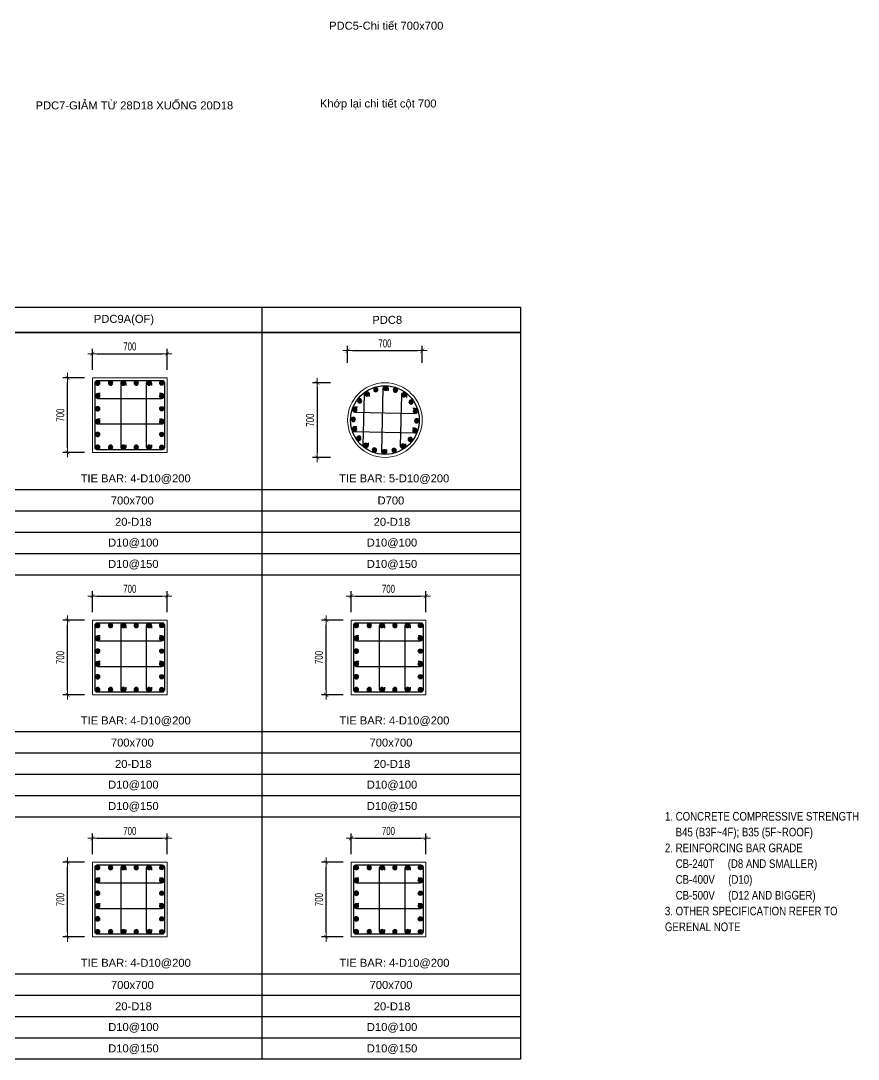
# Model space of a CAD drawing. Header units: millimetres. Extents: x 49323 to 598907, y -6102 to 181761.
# Drawn here: x 575806 to 583662, y 138883 to 148617 of the extents above; entities that cross this region are included whole.
import ezdxf
from ezdxf.enums import TextEntityAlignment as Align

# ---------------------------------------------------------------- set-up
doc = ezdxf.new("R2010")
doc.units = ezdxf.units.MM
doc.linetypes.add('CENTER2', pattern=[1.125, 0.75, -0.125, 0.125, -0.125])
doc.layers.get('Defpoints').update_dxf_attribs({"color": 151, "lineweight": 9})
for name, color, linetype in [('2', 2, 'Continuous'), ('CEN', 1, 'CENTER2'), ('STL', 3, 'Continuous'), ('TIT1', 3, 'Continuous')]:
    doc.layers.add(name, color=color, linetype=linetype)
doc.layers.add('NDC_S_CONTINUOUS', color=3, linetype='Continuous', lineweight=20)
doc.layers.add('NDC_S_DIM', color=1, linetype='Continuous', lineweight=15)
doc.styles.add('ARIAL', font='arial.ttf', dxfattribs={"width": 0.8})
doc.styles.add('NDC_ARIAL', font='arial.ttf', dxfattribs={"width": 0.85})
doc.styles.add('NDC_DIM', font='', dxfattribs={"width": 0.75})
doc.styles.get('NDC_DIM').set_extended_font_data('Dotum')
doc.dimstyles.new('NDC_dim_30', dxfattribs={"dimscale": 30, "dimtxt": 2.5, "dimasz": 1.5, "dimexe": 1.5, "dimexo": 2.5, "dimgap": 1, "dimtad": 1, "dimdec": 0, "dimzin": 0, "dimdsep": 46, "dimtxsty": 'NDC_DIM', "dimblk": 'DIMMARK', "dimcen": 0.09, "dimdle": 1.2, "dimclrd": 1, "dimclre": 1, "dimclrt": 3, "dimadec": 0, "dimazin": 0, "dimtfac": 1, "dimtdec": 0, "dimtix": 1, "dimtofl": 0, "dimtmove": 0, "dimatfit": 3, "dimfxl": 8, "dimfxlon": 1, "dimtolj": 1, "dimtzin": 0, "dimarcsym": 0})

# ---------------------------------------------------------------- blocks, each defined once
blk = doc.blocks.new('GN')
at = {"layer": 'TIT1', "insert": (0, 0), "char_height": 81, "width": 1996.298, "attachment_point": 1, "line_spacing_factor": 1.096296, "style": 'ARIAL'}
blk.add_mtext('\\A1;1. CONCRETE COMPRESSIVE STRENGTH\\P    B45 (B3F~4F); B35 (5F~ROOF)\\P2. REINFORCING BAR GRADE\\P    CB-240T     (D8 AND SMALLER)\\P    CB-400V     (D10)\\P    CB-500V     (D12 AND BIGGER)\\P3. OTHER SPECIFICATION REFER TO GERENAL NOTE ', dxfattribs=at)
blk = doc.blocks.new('DIMMARK')
at = {"layer": 'NDC_S_DIM', "color": 1}
blk.add_line((-1.5, 0), (1, 0), dxfattribs=at)
at = {"layer": 'NDC_S_DIM', "color": 2, "const_width": 0.1}
blk.add_lwpolyline([(-0.42, -0.42), (0.42, 0.42)], dxfattribs=at)
blk = doc.blocks.new('*D708')
at = {"layer": 'Defpoints', "color": 0, "ltscale": 40, "transparency": 16777216}
for p in [(579571.9, 145525), (578871.9, 145336.8), (579571.9, 145336.8)]:
    blk.add_point(p, dxfattribs=at)
at = {"layer": 'NDC_S_DIM', "color": 1, "lineweight": -2, "ltscale": 40, "transparency": 16777216}
for p, q in [((578871.9, 145411.8), (578871.9, 145570)), ((579571.9, 145411.8), (579571.9, 145570)), ((578916.9, 145525), (579526.9, 145525))]:
    blk.add_line(p, q, dxfattribs=at)
at = {"layer": 'NDC_S_DIM', "color": 1, "lineweight": -2, "ltscale": 40, "transparency": 16777216, "xscale": 45, "yscale": 45, "zscale": 45, "rotation": 180}
blk.add_blockref('DIMMARK', (578871.9, 145525), dxfattribs=at)
at = {"layer": 'NDC_S_DIM', "color": 1, "lineweight": -2, "ltscale": 40, "transparency": 16777216, "xscale": 45, "yscale": 45, "zscale": 45}
blk.add_blockref('DIMMARK', (579571.9, 145525), dxfattribs=at)
at = {"layer": 'NDC_S_DIM', "color": 3, "ltscale": 40, "transparency": 16777216, "insert": (579221.9, 145592.5), "char_height": 75, "attachment_point": 5, "style": 'NDC_DIM'}
blk.add_mtext('\\A1;700', dxfattribs=at)
blk = doc.blocks.new('*D709')
at = {"layer": 'Defpoints', "color": 0, "ltscale": 40, "transparency": 16777216}
for p in [(578784.7, 145223.9), (578587.4, 144523.9), (578784.7, 144523.9)]:
    blk.add_point(p, dxfattribs=at)
at = {"layer": 'NDC_S_DIM', "color": 1, "lineweight": -2, "ltscale": 40, "transparency": 16777216}
for p, q in [((578709.7, 145223.9), (578542.4, 145223.9)), ((578587.4, 145178.9), (578587.4, 144568.9)), ((578709.7, 144523.9), (578542.4, 144523.9))]:
    blk.add_line(p, q, dxfattribs=at)
at = {"layer": 'NDC_S_DIM', "color": 1, "lineweight": -2, "ltscale": 40, "transparency": 16777216, "xscale": 45, "yscale": 45, "zscale": 45}
for p, rotation in [((578587.4, 145223.9), 90), ((578587.4, 144523.9), 270)]:
    blk.add_blockref('DIMMARK', p, dxfattribs=dict(at, rotation=rotation))
at = {"layer": 'NDC_S_DIM', "color": 3, "ltscale": 40, "transparency": 16777216, "insert": (578519.8, 144873.9), "char_height": 75, "attachment_point": 5, "rotation": 90, "style": 'NDC_DIM'}
blk.add_mtext('\\A1;700', dxfattribs=at)
blk = doc.blocks.new('8')
at = {"layer": '2'}
blk.add_hatch(color=256, dxfattribs=at).paths.add_polyline_path([(20, 0, 0.386127), (1.9, 19.9), (-1.9, 19.9, 0.386127), (-20, 0, 1)])
blk.add_circle((0, 0), 20, dxfattribs=at)
blk = doc.blocks.new('5')
at = {"layer": 'CEN', "rotation": 180}
blk.add_blockref('8', (0, 0), dxfattribs=at)
blk = doc.blocks.new('*D1711')
at = {"layer": 'Defpoints', "color": 1, "lineweight": -2, "ltscale": 40, "transparency": 16777216}
for p, q in [((576478.6, 145345.3), (576478.6, 145540.9)), ((577178.6, 145345.3), (577178.6, 145540.9)), ((576523.6, 145495.9), (577133.6, 145495.9))]:
    blk.add_line(p, q, dxfattribs=at)
at = {"layer": 'Defpoints', "color": 0, "ltscale": 40, "transparency": 16777216}
for p in [(577178.6, 145495.9), (576478.6, 145270.3), (577178.6, 145270.3)]:
    blk.add_point(p, dxfattribs=at)
at = {"layer": 'Defpoints', "color": 1, "lineweight": -2, "ltscale": 40, "transparency": 16777216, "xscale": 45, "yscale": 45, "zscale": 45, "rotation": 180}
blk.add_blockref('DIMMARK', (576478.6, 145495.9), dxfattribs=at)
at = {"layer": 'Defpoints', "color": 1, "lineweight": -2, "ltscale": 40, "transparency": 16777216, "xscale": 45, "yscale": 45, "zscale": 45}
blk.add_blockref('DIMMARK', (577178.6, 145495.9), dxfattribs=at)
at = {"layer": 'Defpoints', "color": 3, "ltscale": 40, "transparency": 16777216, "insert": (576828.6, 145563.5), "char_height": 75, "attachment_point": 5, "style": 'NDC_DIM'}
blk.add_mtext('\\A1;700', dxfattribs=at)
blk = doc.blocks.new('*D1712')
at = {"layer": 'Defpoints', "color": 1, "lineweight": -2, "ltscale": 40, "transparency": 16777216}
for p, q in [((576403.6, 145270.3), (576199.6, 145270.3)), ((576244.6, 144615.3), (576244.6, 145225.3)), ((576403.6, 144570.3), (576199.6, 144570.3))]:
    blk.add_line(p, q, dxfattribs=at)
at = {"layer": 'Defpoints', "color": 0, "ltscale": 40, "transparency": 16777216}
for p in [(576244.6, 145270.3), (576478.6, 145270.3), (576478.6, 144570.3)]:
    blk.add_point(p, dxfattribs=at)
at = {"layer": 'Defpoints', "color": 1, "lineweight": -2, "ltscale": 40, "transparency": 16777216, "xscale": 45, "yscale": 45, "zscale": 45}
for p, rotation in [((576244.6, 145270.3), 90), ((576244.6, 144570.3), 270)]:
    blk.add_blockref('DIMMARK', p, dxfattribs=dict(at, rotation=rotation))
at = {"layer": 'Defpoints', "color": 3, "ltscale": 40, "transparency": 16777216, "insert": (576177, 144920.3), "char_height": 75, "attachment_point": 5, "rotation": 90, "style": 'NDC_DIM'}
blk.add_mtext('\\A1;700', dxfattribs=at)
blk = doc.blocks.new('*D1713')
at = {"layer": 'Defpoints', "color": 1, "lineweight": -2, "ltscale": 40, "transparency": 16777216}
for p, q in [((576478.6, 143073.3), (576478.6, 143269)), ((576523.6, 143224), (577133.6, 143224)), ((577178.6, 143073.3), (577178.6, 143269))]:
    blk.add_line(p, q, dxfattribs=at)
at = {"layer": 'Defpoints', "color": 0, "ltscale": 40, "transparency": 16777216}
for p in [(577178.6, 143224), (576478.6, 142998.3), (577178.6, 142998.3)]:
    blk.add_point(p, dxfattribs=at)
at = {"layer": 'Defpoints', "color": 1, "lineweight": -2, "ltscale": 40, "transparency": 16777216, "xscale": 45, "yscale": 45, "zscale": 45, "rotation": 180}
blk.add_blockref('DIMMARK', (576478.6, 143224), dxfattribs=at)
at = {"layer": 'Defpoints', "color": 1, "lineweight": -2, "ltscale": 40, "transparency": 16777216, "xscale": 45, "yscale": 45, "zscale": 45}
blk.add_blockref('DIMMARK', (577178.6, 143224), dxfattribs=at)
at = {"layer": 'Defpoints', "color": 3, "ltscale": 40, "transparency": 16777216, "insert": (576828.6, 143291.5), "char_height": 75, "attachment_point": 5, "style": 'NDC_DIM'}
blk.add_mtext('\\A1;700', dxfattribs=at)
blk = doc.blocks.new('*D1714')
at = {"layer": 'Defpoints', "color": 1, "lineweight": -2, "ltscale": 40, "transparency": 16777216}
for p, q in [((576403.6, 142998.3), (576199.6, 142998.3)), ((576244.6, 142343.3), (576244.6, 142953.3)), ((576403.6, 142298.3), (576199.6, 142298.3))]:
    blk.add_line(p, q, dxfattribs=at)
at = {"layer": 'Defpoints', "color": 0, "ltscale": 40, "transparency": 16777216}
for p in [(576244.6, 142998.3), (576478.6, 142998.3), (576478.6, 142298.3)]:
    blk.add_point(p, dxfattribs=at)
at = {"layer": 'Defpoints', "color": 1, "lineweight": -2, "ltscale": 40, "transparency": 16777216, "xscale": 45, "yscale": 45, "zscale": 45}
for p, rotation in [((576244.6, 142998.3), 90), ((576244.6, 142298.3), 270)]:
    blk.add_blockref('DIMMARK', p, dxfattribs=dict(at, rotation=rotation))
at = {"layer": 'Defpoints', "color": 3, "ltscale": 40, "transparency": 16777216, "insert": (576177, 142648.3), "char_height": 75, "attachment_point": 5, "rotation": 90, "style": 'NDC_DIM'}
blk.add_mtext('\\A1;700', dxfattribs=at)
blk = doc.blocks.new('*D1715')
at = {"layer": 'Defpoints', "color": 1, "lineweight": -2, "ltscale": 40, "transparency": 16777216}
for p, q in [((576478.6, 140803.9), (576478.6, 140999.5)), ((576523.6, 140954.5), (577133.6, 140954.5)), ((577178.6, 140803.9), (577178.6, 140999.5))]:
    blk.add_line(p, q, dxfattribs=at)
at = {"layer": 'Defpoints', "color": 0, "ltscale": 40, "transparency": 16777216}
for p in [(577178.6, 140954.5), (576478.6, 140728.9), (577178.6, 140728.9)]:
    blk.add_point(p, dxfattribs=at)
at = {"layer": 'Defpoints', "color": 1, "lineweight": -2, "ltscale": 40, "transparency": 16777216, "xscale": 45, "yscale": 45, "zscale": 45, "rotation": 180}
blk.add_blockref('DIMMARK', (576478.6, 140954.5), dxfattribs=at)
at = {"layer": 'Defpoints', "color": 1, "lineweight": -2, "ltscale": 40, "transparency": 16777216, "xscale": 45, "yscale": 45, "zscale": 45}
blk.add_blockref('DIMMARK', (577178.6, 140954.5), dxfattribs=at)
at = {"layer": 'Defpoints', "color": 3, "ltscale": 40, "transparency": 16777216, "insert": (576828.6, 141022.1), "char_height": 75, "attachment_point": 5, "style": 'NDC_DIM'}
blk.add_mtext('\\A1;700', dxfattribs=at)
blk = doc.blocks.new('*D1716')
at = {"layer": 'Defpoints', "color": 1, "lineweight": -2, "ltscale": 40, "transparency": 16777216}
for p, q in [((576403.6, 140728.9), (576199.6, 140728.9)), ((576244.6, 140073.9), (576244.6, 140683.9)), ((576403.6, 140028.9), (576199.6, 140028.9))]:
    blk.add_line(p, q, dxfattribs=at)
at = {"layer": 'Defpoints', "color": 0, "ltscale": 40, "transparency": 16777216}
for p in [(576244.6, 140728.9), (576478.6, 140728.9), (576478.6, 140028.9)]:
    blk.add_point(p, dxfattribs=at)
at = {"layer": 'Defpoints', "color": 1, "lineweight": -2, "ltscale": 40, "transparency": 16777216, "xscale": 45, "yscale": 45, "zscale": 45}
for p, rotation in [((576244.6, 140728.9), 90), ((576244.6, 140028.9), 270)]:
    blk.add_blockref('DIMMARK', p, dxfattribs=dict(at, rotation=rotation))
at = {"layer": 'Defpoints', "color": 3, "ltscale": 40, "transparency": 16777216, "insert": (576177, 140378.9), "char_height": 75, "attachment_point": 5, "rotation": 90, "style": 'NDC_DIM'}
blk.add_mtext('\\A1;700', dxfattribs=at)
blk = doc.blocks.new('*D1735')
at = {"layer": 'Defpoints', "color": 1, "lineweight": -2, "ltscale": 40, "transparency": 16777216}
for p, q in [((578904.7, 143073.3), (578904.7, 143269)), ((578949.7, 143224), (579559.7, 143224)), ((579604.7, 143073.3), (579604.7, 143269))]:
    blk.add_line(p, q, dxfattribs=at)
at = {"layer": 'Defpoints', "color": 0, "ltscale": 40, "transparency": 16777216}
for p in [(579604.7, 143224), (578904.7, 142998.3), (579604.7, 142998.3)]:
    blk.add_point(p, dxfattribs=at)
at = {"layer": 'Defpoints', "color": 1, "lineweight": -2, "ltscale": 40, "transparency": 16777216, "xscale": 45, "yscale": 45, "zscale": 45, "rotation": 180}
blk.add_blockref('DIMMARK', (578904.7, 143224), dxfattribs=at)
at = {"layer": 'Defpoints', "color": 1, "lineweight": -2, "ltscale": 40, "transparency": 16777216, "xscale": 45, "yscale": 45, "zscale": 45}
blk.add_blockref('DIMMARK', (579604.7, 143224), dxfattribs=at)
at = {"layer": 'Defpoints', "color": 3, "ltscale": 40, "transparency": 16777216, "insert": (579254.7, 143291.5), "char_height": 75, "attachment_point": 5, "style": 'NDC_DIM'}
blk.add_mtext('\\A1;700', dxfattribs=at)
blk = doc.blocks.new('*D1736')
at = {"layer": 'Defpoints', "color": 1, "lineweight": -2, "ltscale": 40, "transparency": 16777216}
for p, q in [((578829.7, 142998.3), (578625.7, 142998.3)), ((578670.7, 142343.3), (578670.7, 142953.3)), ((578829.7, 142298.3), (578625.7, 142298.3))]:
    blk.add_line(p, q, dxfattribs=at)
at = {"layer": 'Defpoints', "color": 0, "ltscale": 40, "transparency": 16777216}
for p in [(578670.7, 142998.3), (578904.7, 142998.3), (578904.7, 142298.3)]:
    blk.add_point(p, dxfattribs=at)
at = {"layer": 'Defpoints', "color": 1, "lineweight": -2, "ltscale": 40, "transparency": 16777216, "xscale": 45, "yscale": 45, "zscale": 45}
for p, rotation in [((578670.7, 142998.3), 90), ((578670.7, 142298.3), 270)]:
    blk.add_blockref('DIMMARK', p, dxfattribs=dict(at, rotation=rotation))
at = {"layer": 'Defpoints', "color": 3, "ltscale": 40, "transparency": 16777216, "insert": (578603.1, 142648.3), "char_height": 75, "attachment_point": 5, "rotation": 90, "style": 'NDC_DIM'}
blk.add_mtext('\\A1;700', dxfattribs=at)
blk = doc.blocks.new('*D1737')
at = {"layer": 'Defpoints', "color": 1, "lineweight": -2, "ltscale": 40, "transparency": 16777216}
for p, q in [((578904.7, 140803.9), (578904.7, 140999.5)), ((578949.7, 140954.5), (579559.7, 140954.5)), ((579604.7, 140803.9), (579604.7, 140999.5))]:
    blk.add_line(p, q, dxfattribs=at)
at = {"layer": 'Defpoints', "color": 0, "ltscale": 40, "transparency": 16777216}
for p in [(579604.7, 140954.5), (578904.7, 140728.9), (579604.7, 140728.9)]:
    blk.add_point(p, dxfattribs=at)
at = {"layer": 'Defpoints', "color": 1, "lineweight": -2, "ltscale": 40, "transparency": 16777216, "xscale": 45, "yscale": 45, "zscale": 45, "rotation": 180}
blk.add_blockref('DIMMARK', (578904.7, 140954.5), dxfattribs=at)
at = {"layer": 'Defpoints', "color": 1, "lineweight": -2, "ltscale": 40, "transparency": 16777216, "xscale": 45, "yscale": 45, "zscale": 45}
blk.add_blockref('DIMMARK', (579604.7, 140954.5), dxfattribs=at)
at = {"layer": 'Defpoints', "color": 3, "ltscale": 40, "transparency": 16777216, "insert": (579254.7, 141022.1), "char_height": 75, "attachment_point": 5, "style": 'NDC_DIM'}
blk.add_mtext('\\A1;700', dxfattribs=at)
blk = doc.blocks.new('*D1738')
at = {"layer": 'Defpoints', "color": 1, "lineweight": -2, "ltscale": 40, "transparency": 16777216}
for p, q in [((578829.7, 140728.9), (578625.7, 140728.9)), ((578670.7, 140073.9), (578670.7, 140683.9)), ((578829.7, 140028.9), (578625.7, 140028.9))]:
    blk.add_line(p, q, dxfattribs=at)
at = {"layer": 'Defpoints', "color": 0, "ltscale": 40, "transparency": 16777216}
for p in [(578670.7, 140728.9), (578904.7, 140728.9), (578904.7, 140028.9)]:
    blk.add_point(p, dxfattribs=at)
at = {"layer": 'Defpoints', "color": 1, "lineweight": -2, "ltscale": 40, "transparency": 16777216, "xscale": 45, "yscale": 45, "zscale": 45}
for p, rotation in [((578670.7, 140728.9), 90), ((578670.7, 140028.9), 270)]:
    blk.add_blockref('DIMMARK', p, dxfattribs=dict(at, rotation=rotation))
at = {"layer": 'Defpoints', "color": 3, "ltscale": 40, "transparency": 16777216, "insert": (578603.1, 140378.9), "char_height": 75, "attachment_point": 5, "rotation": 90, "style": 'NDC_DIM'}
blk.add_mtext('\\A1;700', dxfattribs=at)
blk = doc.blocks.new('*U1739')
at = {"layer": 'STL', "xscale": -1}
blk.add_blockref('5', (0, 0), dxfattribs=at)
blk = doc.blocks.new('*U1740')
at = {"layer": '2', "color": 0, "linetype": 'ByBlock', "lineweight": -2, "transparency": 16777216}
for p, rotation in [((579052.4, 145118.4), 36.00000000000001), ((579136.2, 145158.8), 18.00000000000001), ((579320.1, 145154.8), 342.0000000000001), ((579402.1, 145110.7), 324.0000000000001), ((578985.1, 145054.1), 54.00000000000003), ((579466.4, 145043.4), 306.0000000000001), ((578941, 144972.1), 72.00000000000003), ((579506.8, 144959.5), 288), ((578924.4, 144880.5), 90.00000000000001), ((579519.3, 144867.3), 270.0000000000001), ((578936.9, 144788.3), 108), ((579502.7, 144775.7), 252), ((578977.3, 144704.4), 126), ((579041.7, 144637.1), 144), ((579391.3, 144629.3), 216), ((579458.6, 144693.7), 234), ((579123.6, 144593), 162.0000000000001), ((579215.2, 144576.4), 180), ((579307.5, 144588.9), 198)]:
    blk.add_blockref('*U1739', p, dxfattribs=dict(at, rotation=rotation))
blk.add_blockref('*U1739', (579228.5, 145171.4), dxfattribs=at)

msp = doc.modelspace()

# ---------------------------------------------------------------- linework, layer by layer
at = {"layer": '2', "lineweight": -2, "ltscale": 1000}
for points in [[(577153.6, 145225.3), (577153.6, 144615.3, -0.414214), (577133.6, 144595.3), (576523.6, 144595.3, -0.414214), (576503.6, 144615.3), (576503.6, 145225.3, -0.414214), (576523.6, 145245.3), (577133.6, 145245.3, -0.414214)], [(577153.6, 142953.3), (577153.6, 142343.3, -0.414214), (577133.6, 142323.3), (576523.6, 142323.3, -0.414214), (576503.6, 142343.3), (576503.6, 142953.3, -0.414214), (576523.6, 142973.3), (577133.6, 142973.3, -0.414214)], [(579579.7, 142953.3), (579579.7, 142343.3, -0.414214), (579559.7, 142323.3), (578949.7, 142323.3, -0.414214), (578929.7, 142343.3), (578929.7, 142953.3, -0.414214), (578949.7, 142973.3), (579559.7, 142973.3, -0.414214)], [(577153.6, 140683.9), (577153.6, 140073.9, -0.414214), (577133.6, 140053.9), (576523.6, 140053.9, -0.414214), (576503.6, 140073.9), (576503.6, 140683.9, -0.414214), (576523.6, 140703.9), (577133.6, 140703.9, -0.414214)], [(579579.7, 140683.9), (579579.7, 140073.9, -0.414214), (579559.7, 140053.9), (578949.7, 140053.9, -0.414214), (578929.7, 140073.9), (578929.7, 140683.9, -0.414214), (578949.7, 140703.9), (579559.7, 140703.9, -0.414214)]]:
    msp.add_lwpolyline(points, format="xyb", close=True, dxfattribs=at)
at = {"layer": '2'}
for points in [[(576791.1, 144641.4), (576791.1, 144619.3, -1), (576746.1, 144619.3), (576746.1, 145218.8, -1), (576791.1, 145218.8), (576791.1, 145196.6)], [(577031.3, 144641.4), (577031.3, 144619.3, -1), (576986.3, 144619.3), (576986.3, 145218.8, -1), (577031.3, 145218.8), (577031.3, 145196.6)], [(576550.5, 145122.6), (576528.4, 145122.6, 1), (576528.4, 145077.6), (577128.8, 145077.6, 1), (577128.8, 145122.6), (577106.7, 145122.6)], [(576550.5, 144882.2), (576528.3, 144882.2, 1), (576528.3, 144837.2), (577128.8, 144837.2, 1), (577128.8, 144882.2), (577106.6, 144882.2)], [(576791.1, 142369.5), (576791.1, 142347.3, -1), (576746.1, 142347.3), (576746.1, 142946.8, -1), (576791.1, 142946.8), (576791.1, 142924.7)], [(577031.3, 142369.5), (577031.3, 142347.3, -1), (576986.3, 142347.3), (576986.3, 142946.8, -1), (577031.3, 142946.8), (577031.3, 142924.7)], [(579217.2, 142369.5), (579217.2, 142347.3, -1), (579172.2, 142347.3), (579172.2, 142946.8, -1), (579217.2, 142946.8), (579217.2, 142924.7)], [(579457.4, 142369.5), (579457.4, 142347.3, -1), (579412.4, 142347.3), (579412.4, 142946.8, -1), (579457.4, 142946.8), (579457.4, 142924.7)], [(576550.5, 142850.6), (576528.4, 142850.6, 1), (576528.4, 142805.6), (577128.8, 142805.6, 1), (577128.8, 142850.6), (577106.7, 142850.6)], [(578976.6, 142850.6), (578954.5, 142850.6, 1), (578954.5, 142805.6), (579554.9, 142805.6, 1), (579554.9, 142850.6), (579532.8, 142850.6)], [(576550.5, 142610.2), (576528.3, 142610.2, 1), (576528.3, 142565.2), (577128.8, 142565.2, 1), (577128.8, 142610.2), (577106.6, 142610.2)], [(578976.6, 142610.2), (578954.4, 142610.2, 1), (578954.4, 142565.2), (579554.9, 142565.2, 1), (579554.9, 142610.2), (579532.7, 142610.2)], [(576791.1, 140100), (576791.1, 140077.9, -1), (576746.1, 140077.9), (576746.1, 140677.4, -1), (576791.1, 140677.4), (576791.1, 140655.2)], [(577031.3, 140100), (577031.3, 140077.9, -1), (576986.3, 140077.9), (576986.3, 140677.4, -1), (577031.3, 140677.4), (577031.3, 140655.2)], [(579217.2, 140100), (579217.2, 140077.9, -1), (579172.2, 140077.9), (579172.2, 140677.4, -1), (579217.2, 140677.4), (579217.2, 140655.2)], [(579457.4, 140100), (579457.4, 140077.9, -1), (579412.4, 140077.9), (579412.4, 140677.4, -1), (579457.4, 140677.4), (579457.4, 140655.2)], [(576550.5, 140581.2), (576528.4, 140581.2, 1), (576528.4, 140536.1), (577128.8, 140536.1, 1), (577128.8, 140581.2), (577106.7, 140581.2)], [(578976.6, 140581.2), (578954.5, 140581.2, 1), (578954.5, 140536.1), (579554.9, 140536.1, 1), (579554.9, 140581.2), (579532.8, 140581.2)], [(576550.5, 140340.8), (576528.3, 140340.8, 1), (576528.3, 140295.8), (577128.8, 140295.8, 1), (577128.8, 140340.8), (577106.6, 140340.8)], [(578976.6, 140340.8), (578954.4, 140340.8, 1), (578954.4, 140295.8), (579554.9, 140295.8, 1), (579554.9, 140340.8), (579532.7, 140340.8)]]:
    msp.add_lwpolyline(points, format="xyb", dxfattribs=at)
at = {"layer": '2', "elevation": 0}
for points in [[(579064.2, 144659.3), (579064.2, 144637.1, -1), (579019.1, 144637.1), (579029.9, 145117, -1), (579074.9, 145117), (579074.9, 145094.8)], [(579237.7, 144598.6), (579237.7, 144576.4, -1), (579192.7, 144576.4), (579206, 145169.9, -1), (579251, 145169.9), (579251, 145147.7)], [(579413.9, 144651.5), (579413.9, 144629.3, -1), (579368.8, 144629.3), (579379.5, 145109.2, -1), (579424.6, 145109.2), (579424.6, 145087)], [(578963.1, 144994.6), (578941, 144994.6, 1), (578941, 144949.6), (579506.8, 144937, 1), (579506.8, 144982), (579484.7, 144982)], [(578959, 144810.8), (578936.9, 144810.8, 1), (578936.9, 144765.8), (579502.7, 144753.2, 1), (579502.7, 144798.2), (579480.6, 144798.2)]]:
    msp.add_lwpolyline(points, format="xyb", dxfattribs=at)
at = {"layer": '2', "lineweight": -2, "ltscale": 1000}
msp.add_circle((579221.9, 144873.9), 322.5, dxfattribs=at)
at = {"layer": 'NDC_S_CONTINUOUS', "ltscale": 70}
for points in [[(577178.6, 145270.3), (577178.6, 144570.3), (576478.6, 144570.3), (576478.6, 145270.3), (577178.6, 145270.3)], [(577178.6, 142998.3), (577178.6, 142298.3), (576478.6, 142298.3), (576478.6, 142998.3), (577178.6, 142998.3)], [(579604.7, 142998.3), (579604.7, 142298.3), (578904.7, 142298.3), (578904.7, 142998.3), (579604.7, 142998.3)], [(577178.6, 140728.9), (577178.6, 140028.9), (576478.6, 140028.9), (576478.6, 140728.9), (577178.6, 140728.9)], [(579604.7, 140728.9), (579604.7, 140028.9), (578904.7, 140028.9), (578904.7, 140728.9), (579604.7, 140728.9)]]:
    msp.add_lwpolyline(points, dxfattribs=at)
msp.add_circle((579221.9, 144873.9), 350, dxfattribs=at)
at = {"layer": 'TIT1', "color": 2}
msp.add_line((568877.4, 145933.4), (580493.4, 145933.4), dxfattribs=at)
at = {"layer": 'TIT1'}
for p, q in [((578067.3, 145933.4), (578067.3, 138882.6)), ((580493.4, 145933.4), (580493.4, 138882.6)), ((580493.4, 145693.4), (568875.6, 145693.4)), ((568877.4, 145693.4), (580493.4, 145693.4)), ((580493.4, 143421.4), (568876.2, 143421.4)), ((580493.4, 141152), (568876.7, 141152)), ((580493.4, 138882.6), (568876.7, 138882.6))]:
    msp.add_line(p, q, dxfattribs=at)
at = {"layer": 'TIT1', "color": 8}
for p, q in [((580493.4, 144221.4), (569504, 144221.4)), ((580493.4, 144021.4), (569504, 144021.4)), ((580493.4, 143821.4), (569504, 143821.4)), ((580493.4, 143621.4), (569933.3, 143621.4)), ((580493.4, 141952), (569504.6, 141952)), ((580493.4, 141752), (569504.6, 141752)), ((580493.4, 141552), (569504.6, 141552)), ((580493.4, 141352), (569933.8, 141352)), ((580493.4, 139679.1), (569505.1, 139679.1)), ((580493.4, 139479.1), (569505.1, 139479.1)), ((580493.4, 139279.1), (569505.1, 139279.1)), ((580493.4, 139079.1), (569934.3, 139079.1))]:
    msp.add_line(p, q, dxfattribs=at)

# ---------------------------------------------------------------- block references
at = {"layer": '2'}
msp.add_blockref('*U1740', (0, 0), dxfattribs=at)
at = {"layer": 'NDC_S_DIM'}
msp.add_blockref('GN', (581848.3, 141200.4), dxfattribs=at)
at = {"layer": 'STL', "xscale": -1}
for p in [(576528.4, 145220.3), (576648.5, 145220.3), (576768.6, 145220.3), (576888.7, 145220.3), (577008.8, 145220.3), (576528.4, 145100.1), (576528.4, 144979.9), (576528.4, 144859.7), (576528.4, 144739.5), (576648.5, 144619.3), (576768.6, 144619.3), (576888.7, 144619.3), (577008.8, 144619.3), (576528.4, 142948.3), (576648.5, 142948.3), (576768.6, 142948.3), (576888.7, 142948.3), (577008.8, 142948.3), (578954.5, 142948.3), (579074.6, 142948.3), (579194.7, 142948.3), (579314.8, 142948.3), (579434.9, 142948.3), (576528.4, 142828.1), (578954.5, 142828.1), (576528.4, 142707.9), (578954.5, 142707.9), (576528.4, 142587.7), (578954.5, 142587.7), (576528.4, 142467.5), (578954.5, 142467.5), (576648.5, 142347.3), (576768.6, 142347.3), (576888.7, 142347.3), (577008.8, 142347.3), (579074.6, 142347.3), (579194.7, 142347.3), (579314.8, 142347.3), (579434.9, 142347.3), (576528.4, 140678.9), (576648.5, 140678.9), (576768.6, 140678.9), (576888.7, 140678.9), (577008.8, 140678.9), (578954.5, 140678.9), (579074.6, 140678.9), (579194.7, 140678.9), (579314.8, 140678.9), (579434.9, 140678.9), (576528.4, 140558.7), (578954.5, 140558.7), (576528.4, 140438.5), (578954.5, 140438.5), (576528.4, 140318.3), (578954.5, 140318.3), (576528.4, 140198.1), (578954.5, 140198.1), (576648.5, 140077.9), (576768.6, 140077.9), (576888.7, 140077.9), (577008.8, 140077.9), (579074.6, 140077.9), (579194.7, 140077.9), (579314.8, 140077.9), (579434.9, 140077.9)]:
    msp.add_blockref('5', p, dxfattribs=at)
at = {"layer": 'STL'}
for p in [(577128.9, 145220.3), (577128.8, 145100.1), (577128.8, 144979.9), (577128.8, 144859.7), (577128.8, 144739.5), (577128.9, 144619.3), (577128.9, 142948.3), (579555, 142948.3), (577128.8, 142828.1), (579554.9, 142828.1), (577128.8, 142707.9), (579554.9, 142707.9), (577128.8, 142587.7), (579554.9, 142587.7), (577128.8, 142467.5), (579554.9, 142467.5), (577128.9, 142347.3), (579555, 142347.3), (577128.9, 140678.9), (579555, 140678.9), (577128.8, 140558.7), (579554.9, 140558.7), (577128.8, 140438.5), (579554.9, 140438.5), (577128.8, 140318.3), (579554.9, 140318.3), (577128.8, 140198.1), (579554.9, 140198.1), (577128.9, 140077.9), (579555, 140077.9)]:
    msp.add_blockref('5', p, dxfattribs=at)
at = {"layer": 'STL', "xscale": -1, "rotation": 270}
for p in [(576528.4, 144619.3), (576528.4, 142347.3), (578954.5, 142347.3), (576528.4, 140077.9), (578954.5, 140077.9)]:
    msp.add_blockref('5', p, dxfattribs=at)

# ---------------------------------------------------------------- texts
at = {"layer": 'TIT1', "color": 2, "style": 'NDC_ARIAL'}
for s, p in [('PDC5-Chi tiết 700x700 ', (579248.7, 148574.5)), ('PDC7-GIẢM TỪ 28D18 XUỐNG 20D18 ', (576886.3, 147834.5)), ('Khớp lại chi tiết cột 700 ', (579173.4, 147834.5)), ('PDC9A(OF)', (576773.9, 145813.4)), ('PDC8', (579243.4, 145813.4))]:
    msp.add_text(s, height=75, dxfattribs=at).set_placement(p, align=Align.MIDDLE)
at = {"layer": 'TIT1', "style": 'NDC_ARIAL'}
for s, p in [('TIE BAR: 4-D10@200', (576883.5, 144322)), ('TIE BAR: 5-D10@200', (579309.1, 144322)), ('700x700', (576851.7, 144120.1)), ('D700', (579277.8, 144120.1)), ('20-D18', (576861.7, 143920.1)), ('20-D18', (579287.8, 143920.1)), ('D10@100', (576861.7, 143720.1)), ('D10@100', (579287.8, 143720.1)), ('D10@150', (576861.7, 143520.1)), ('D10@150', (579287.8, 143520.1)), ('TIE BAR: 4-D10@200', (576884, 142052.6)), ('TIE BAR: 4-D10@200', (579310.1, 142052.6)), ('700x700', (576852.2, 141850.7)), ('700x700', (579278.3, 141850.7)), ('20-D18', (576862.3, 141650.7)), ('20-D18', (579288.4, 141650.7)), ('D10@100', (576862.3, 141450.7)), ('D10@100', (579288.4, 141450.7)), ('D10@150', (576862.3, 141250.7)), ('D10@150', (579288.4, 141250.7)), ('TIE BAR: 4-D10@200', (576884.6, 139780.8)), ('TIE BAR: 4-D10@200', (579310.7, 139780.8)), ('700x700', (576852.8, 139578.9)), ('700x700', (579278.8, 139578.9)), ('20-D18', (576862.8, 139378.9)), ('20-D18', (579288.9, 139378.9)), ('D10@100', (576862.8, 139178.9)), ('D10@100', (579288.9, 139178.9)), ('D10@150', (576862.8, 138978.9)), ('D10@150', (579288.9, 138978.9))]:
    msp.add_text(s, height=75, dxfattribs=at).set_placement(p, align=Align.MIDDLE)

# ---------------------------------------------------------------- dimensions: what is measured, and where the dimension line sits
at = {"layer": 'Defpoints', "ltscale": 40}
for base, p1, p2, picture, middle in [((577178.6, 145495.9), (576478.6, 145270.3), (577178.6, 145270.3), '*D1711', (576828.6, 145563.5)), ((577178.6, 143224), (576478.6, 142998.3), (577178.6, 142998.3), '*D1713', (576828.6, 143291.5)), ((579604.7, 143224), (578904.7, 142998.3), (579604.7, 142998.3), '*D1735', (579254.7, 143291.5)), ((577178.6, 140954.5), (576478.6, 140728.9), (577178.6, 140728.9), '*D1715', (576828.6, 141022.1)), ((579604.7, 140954.5), (578904.7, 140728.9), (579604.7, 140728.9), '*D1737', (579254.7, 141022.1))]:
    dim = msp.add_linear_dim(base=base, p1=p1, p2=p2, dimstyle='NDC_dim_30', dxfattribs=at)
    dim.commit()
    dim.dimension.update_dxf_attribs({"geometry": picture, "text_midpoint": middle})
for base, p1, p2, picture, middle in [((576244.6, 145270.3), (576478.6, 144570.3), (576478.6, 145270.3), '*D1712', (576177, 144920.3)), ((576244.6, 142998.3), (576478.6, 142298.3), (576478.6, 142998.3), '*D1714', (576177, 142648.3)), ((578670.7, 142998.3), (578904.7, 142298.3), (578904.7, 142998.3), '*D1736', (578603.1, 142648.3)), ((576244.6, 140728.9), (576478.6, 140028.9), (576478.6, 140728.9), '*D1716', (576177, 140378.9)), ((578670.7, 140728.9), (578904.7, 140028.9), (578904.7, 140728.9), '*D1738', (578603.1, 140378.9))]:
    dim = msp.add_linear_dim(base=base, p1=p1, p2=p2, angle=90, dimstyle='NDC_dim_30', dxfattribs=at)
    dim.commit()
    dim.dimension.update_dxf_attribs({"geometry": picture, "text_midpoint": middle})
at = {"layer": 'NDC_S_DIM', "ltscale": 40}
dim = msp.add_linear_dim(base=(579571.9, 145525), p1=(578871.9, 145336.8), p2=(579571.9, 145336.8), dimstyle='NDC_dim_30', dxfattribs=at)
dim.commit()
dim.dimension.update_dxf_attribs({"geometry": '*D708', "text_midpoint": (579221.9, 145592.5)})
dim = msp.add_linear_dim(base=(578587.4, 144523.9), p1=(578784.7, 145223.9), p2=(578784.7, 144523.9), angle=90, dimstyle='NDC_dim_30', dxfattribs=at)
dim.commit()
dim.dimension.update_dxf_attribs({"geometry": '*D709', "text_midpoint": (578519.8, 144873.9)})

doc.saveas('drawing.dxf')
